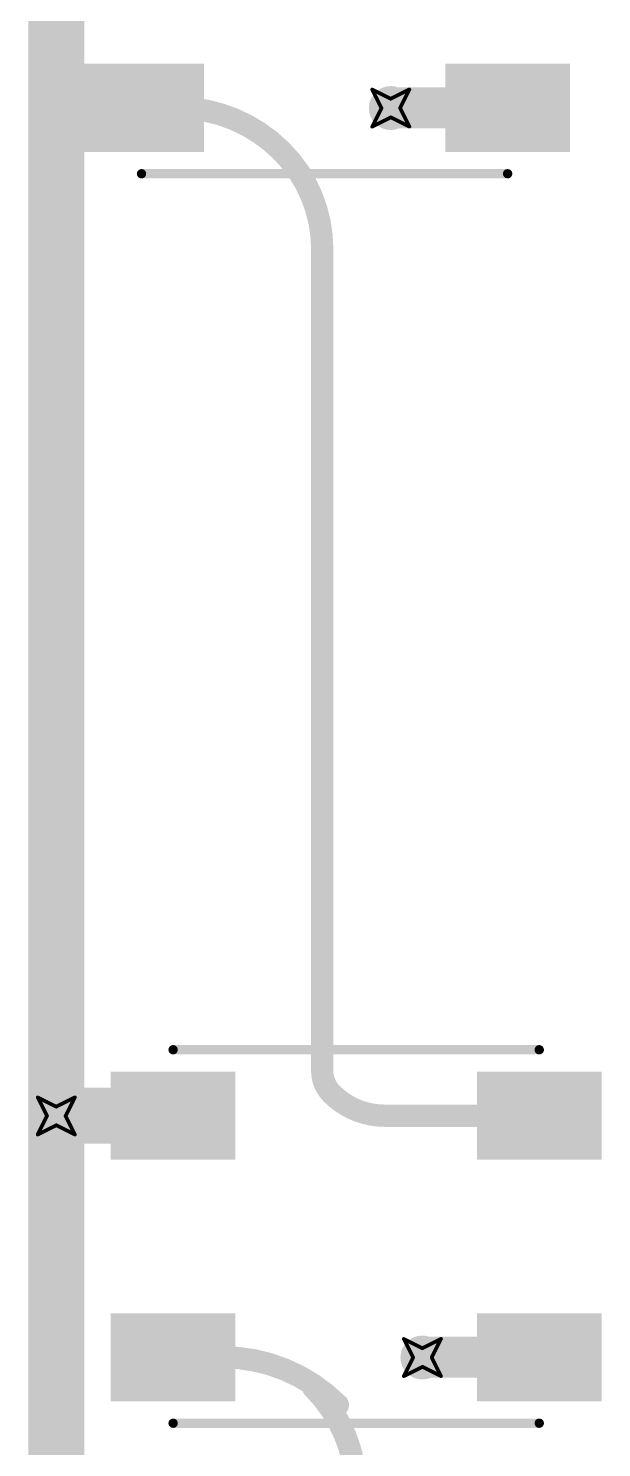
# Model space of a CAD drawing. Header units: inches. Extents: x -11 to 1110, y -7 to 455.
# Drawn here: x 361.31 to 369.14, y 218.25 to 237.64 of the extents above; entities that cross this region are included whole.
import ezdxf

# ---------------------------------------------------------------- set-up
doc = ezdxf.new("R2010")
doc.units = ezdxf.units.IN
for name, color, linetype in [('Bottom Layer', 5, 'Continuous'), ('Drill Drawing', 1, 'Continuous'), ('Top Layer', 1, 'Continuous'), ('Top Overlay', 2, 'Continuous'), ('Top Paste', 8, 'Continuous'), ('Top Solder', 216, 'Continuous'), ('Via Holes', 16, 'Continuous')]:
    doc.layers.add(name, color=color, linetype=linetype)

# ---------------------------------------------------------------- blocks, each defined once
blk = doc.blocks.new('WS2812B_B_W_138')
at = {"layer": 'Top Layer'}
for points in [[(-3.24999985, 2.15000078), (-1.75000031, 2.15000078), (-1.75000031, 1.15000278), (-3.24999985, 1.15000278)], [(3.24999985, 1.15000278), (1.75000031, 1.15000278), (1.75000031, 2.15000078), (3.24999985, 2.15000078)], [(-3.24999985, -1.15000024), (-1.75000031, -1.15000024), (-1.75000031, -2.14999824), (-3.24999985, -2.14999824)], [(1.75000031, -1.15000024), (3.24999985, -1.15000024), (3.24999985, -2.14999824), (1.75000031, -2.14999824)]]:
    blk.add_hatch(color=1, dxfattribs=at).paths.add_polyline_path(points)
at = {"layer": 'Top Paste'}
for points in [[(-3.24999985, 2.15000078), (-1.75000031, 2.15000078), (-1.75000031, 1.15000278), (-3.24999985, 1.15000278)], [(3.24999985, 1.15000278), (1.75000031, 1.15000278), (1.75000031, 2.15000078), (3.24999985, 2.15000078)], [(-3.24999985, -1.15000024), (-1.75000031, -1.15000024), (-1.75000031, -2.14999824), (-3.24999985, -2.14999824)], [(1.75000031, -1.15000024), (3.24999985, -1.15000024), (3.24999985, -2.14999824), (1.75000031, -2.14999824)]]:
    blk.add_hatch(color=8, dxfattribs=at).paths.add_polyline_path(points)
at = {"layer": 'Top Solder'}
for points in [[(-3.35159985, 2.25160078), (-1.64840031, 2.25160078), (-1.64840031, 1.04840278), (-3.35159985, 1.04840278)], [(3.35159985, 1.04840278), (1.64840031, 1.04840278), (1.64840031, 2.25160078), (3.35159985, 2.25160078)], [(-3.35159985, -1.04840024), (-1.64840031, -1.04840024), (-1.64840031, -2.25159824), (-3.35159985, -2.25159824)], [(1.64840031, -1.04840024), (3.35159985, -1.04840024), (3.35159985, -2.25159824), (1.64840031, -2.25159824)]]:
    blk.add_hatch(color=216, dxfattribs=at).paths.add_polyline_path(points)
at = {"layer": 'Top Overlay'}
for points in [[(-2.50000008, 2.55080008, 0.127, 0.127, 0), (2.50000008, 2.55080008, 0.127, 0.127, 0)], [(-3.556, 1.8034, 0.254, 0.254, 0), (-3.429, 1.6764, 0.254, 0.254, 0)], [(-3.556, 1.5494, 0.254, 0.254, 0), (-3.556, 1.8034, 0.254, 0.254, 0)], [(-3.556, 1.5494, 0.254, 0.254, 0), (-3.429, 1.6764, 0.254, 0.254, 0)], [(-2.50000008, -2.55079754, 0.127, 0.127, 0), (2.50000008, -2.55079754, 0.127, 0.127, 0)]]:
    blk.add_lwpolyline(points, format="xyseb", dxfattribs=at)
for points in [[(-2.53175008, 2.55080008, 0.0635, 0.0635, 1), (-2.46825008, 2.55080008, 0.0635, 0.0635, 1)], [(2.46825008, 2.55080008, 0.0635, 0.0635, 1), (2.53175008, 2.55080008, 0.0635, 0.0635, 1)], [(-3.619499999999999, 1.8034, 0.127, 0.127, 1), (-3.4925, 1.8034, 0.127, 0.127, 1)], [(-3.619499999999999, 1.8034, 0.127, 0.127, 1), (-3.4925, 1.8034, 0.127, 0.127, 1)], [(-3.4925, 1.6764, 0.127, 0.127, 1), (-3.3655, 1.6764, 0.127, 0.127, 1)], [(-3.4925, 1.6764, 0.127, 0.127, 1), (-3.3655, 1.6764, 0.127, 0.127, 1)], [(-3.619499999999999, 1.5494, 0.127, 0.127, 1), (-3.4925, 1.5494, 0.127, 0.127, 1)], [(-3.619499999999999, 1.5494, 0.127, 0.127, 1), (-3.4925, 1.5494, 0.127, 0.127, 1)], [(-2.53175008, -2.55079754, 0.0635, 0.0635, 1), (-2.46825008, -2.55079754, 0.0635, 0.0635, 1)], [(2.46825008, -2.55079754, 0.0635, 0.0635, 1), (2.53175008, -2.55079754, 0.0635, 0.0635, 1)]]:
    blk.add_lwpolyline(points, format="xyseb", close=True, dxfattribs=at)
blk = doc.blocks.new('WS2812B_B_W_147')
at = {"layer": 'Top Layer'}
for points in [[(-3.24999985, 2.15000078), (-1.75000031, 2.15000078), (-1.75000031, 1.15000278), (-3.24999985, 1.15000278)], [(3.24999985, 1.15000278), (1.75000031, 1.15000278), (1.75000031, 2.15000078), (3.24999985, 2.15000078)], [(-3.24999985, -1.15000024), (-1.75000031, -1.15000024), (-1.75000031, -2.14999824), (-3.24999985, -2.14999824)], [(1.75000031, -1.15000024), (3.24999985, -1.15000024), (3.24999985, -2.14999824), (1.75000031, -2.14999824)]]:
    blk.add_hatch(color=1, dxfattribs=at).paths.add_polyline_path(points)
at = {"layer": 'Top Paste'}
for points in [[(-3.24999985, 2.15000078), (-1.75000031, 2.15000078), (-1.75000031, 1.15000278), (-3.24999985, 1.15000278)], [(3.24999985, 1.15000278), (1.75000031, 1.15000278), (1.75000031, 2.15000078), (3.24999985, 2.15000078)], [(-3.24999985, -1.15000024), (-1.75000031, -1.15000024), (-1.75000031, -2.14999824), (-3.24999985, -2.14999824)], [(1.75000031, -1.15000024), (3.24999985, -1.15000024), (3.24999985, -2.14999824), (1.75000031, -2.14999824)]]:
    blk.add_hatch(color=8, dxfattribs=at).paths.add_polyline_path(points)
at = {"layer": 'Top Solder'}
for points in [[(-3.35159985, 2.25160078), (-1.64840031, 2.25160078), (-1.64840031, 1.04840278), (-3.35159985, 1.04840278)], [(3.35159985, 1.04840278), (1.64840031, 1.04840278), (1.64840031, 2.25160078), (3.35159985, 2.25160078)], [(-3.35159985, -1.04840024), (-1.64840031, -1.04840024), (-1.64840031, -2.25159824), (-3.35159985, -2.25159824)], [(1.64840031, -1.04840024), (3.35159985, -1.04840024), (3.35159985, -2.25159824), (1.64840031, -2.25159824)]]:
    blk.add_hatch(color=216, dxfattribs=at).paths.add_polyline_path(points)
at = {"layer": 'Top Overlay'}
for points in [[(-2.50000008, 2.55080008, 0.127, 0.127, 0), (2.50000008, 2.55080008, 0.127, 0.127, 0)], [(-3.556, 1.8034, 0.254, 0.254, 0), (-3.429, 1.6764, 0.254, 0.254, 0)], [(-3.556, 1.5494, 0.254, 0.254, 0), (-3.556, 1.8034, 0.254, 0.254, 0)], [(-3.556, 1.5494, 0.254, 0.254, 0), (-3.429, 1.6764, 0.254, 0.254, 0)], [(-2.50000008, -2.55079754, 0.127, 0.127, 0), (2.50000008, -2.55079754, 0.127, 0.127, 0)]]:
    blk.add_lwpolyline(points, format="xyseb", dxfattribs=at)
for points in [[(-2.53175008, 2.55080008, 0.0635, 0.0635, 1), (-2.46825008, 2.55080008, 0.0635, 0.0635, 1)], [(2.46825008, 2.55080008, 0.0635, 0.0635, 1), (2.53175008, 2.55080008, 0.0635, 0.0635, 1)], [(-3.619499999999999, 1.8034, 0.127, 0.127, 1), (-3.4925, 1.8034, 0.127, 0.127, 1)], [(-3.619499999999999, 1.8034, 0.127, 0.127, 1), (-3.4925, 1.8034, 0.127, 0.127, 1)], [(-3.4925, 1.6764, 0.127, 0.127, 1), (-3.3655, 1.6764, 0.127, 0.127, 1)], [(-3.4925, 1.6764, 0.127, 0.127, 1), (-3.3655, 1.6764, 0.127, 0.127, 1)], [(-3.619499999999999, 1.5494, 0.127, 0.127, 1), (-3.4925, 1.5494, 0.127, 0.127, 1)], [(-3.619499999999999, 1.5494, 0.127, 0.127, 1), (-3.4925, 1.5494, 0.127, 0.127, 1)], [(-2.53175008, -2.55079754, 0.0635, 0.0635, 1), (-2.46825008, -2.55079754, 0.0635, 0.0635, 1)], [(2.46825008, -2.55079754, 0.0635, 0.0635, 1), (2.53175008, -2.55079754, 0.0635, 0.0635, 1)]]:
    blk.add_lwpolyline(points, format="xyseb", close=True, dxfattribs=at)

msp = doc.modelspace()

# ---------------------------------------------------------------- hatches: boundary and pattern name
at = {"layer": 'Bottom Layer'}
h = msp.add_hatch(color=5, dxfattribs=at)
edge = h.paths.add_edge_path()
edge.add_arc((366.26096928, 236.55440878), 0.2999994, 0, 360)
h = msp.add_hatch(color=5, dxfattribs=at)
edge = h.paths.add_edge_path()
edge.add_arc((361.69276912, 222.7856098), 0.2999994, 0, 360)
h = msp.add_hatch(color=5, dxfattribs=at)
edge = h.paths.add_edge_path()
edge.add_arc((366.69276928, 219.48560878), 0.2999994, 0, 360)
at = {"layer": 'Top Layer'}
h = msp.add_hatch(color=1, dxfattribs=at)
edge = h.paths.add_edge_path()
edge.add_arc((366.26096928, 236.55440878), 0.2999994, 0, 360)
h = msp.add_hatch(color=1, dxfattribs=at)
edge = h.paths.add_edge_path()
edge.add_arc((361.69276912, 222.7856098), 0.2999994, 0, 360)
h = msp.add_hatch(color=1, dxfattribs=at)
edge = h.paths.add_edge_path()
edge.add_arc((366.69276928, 219.48560878), 0.2999994, 0, 360)
at = {"layer": 'Via Holes'}
h = msp.add_hatch(color=7, dxfattribs=at)
edge = h.paths.add_edge_path()
edge.add_arc((366.26096928, 236.55440878), 0.1499997, 0, 360)
h = msp.add_hatch(color=7, dxfattribs=at)
edge = h.paths.add_edge_path()
edge.add_arc((361.69276912, 222.7856098), 0.1499997, 0, 360)
h = msp.add_hatch(color=7, dxfattribs=at)
edge = h.paths.add_edge_path()
edge.add_arc((366.69276928, 219.48560878), 0.1499997, 0, 360)

# ---------------------------------------------------------------- linework, layer by layer
at = {"layer": 'Bottom Layer'}
for points in [[(361.69276912, 222.7856098, 0.7619999999999999, 0.7619999999999999, 0), (361.69276912, 238.81195316, 0.7619999999999999, 0.7619999999999999, 0)], [(361.69276912, 206.11180774, 0.7619999999999999, 0.7619999999999999, 0), (361.69276912, 222.7856098, 0.7619999999999999, 0.7619999999999999, 0)]]:
    msp.add_lwpolyline(points, format="xyseb", dxfattribs=at)
msp.add_lwpolyline([(361.50226912, 222.7856098, 0.3809999999999999, 0.3809999999999999, 1), (361.88326912, 222.7856098, 0.3809999999999999, 0.3809999999999999, 1)], format="xyseb", close=True, dxfattribs=at)
msp.add_lwpolyline([(361.50226912, 222.7856098, 0.3809999999999999, 0.3809999999999999, 1), (361.88326912, 222.7856098, 0.3809999999999999, 0.3809999999999999, 1)], format="xyseb", close=True, dxfattribs=at)
at = {"layer": 'Drill Drawing'}
for points in [[(366.00696928, 236.80840878, 0.0508, 0.0508, 0), (366.26096928, 236.68140878, 0.0508, 0.0508, 0)], [(366.00696928, 236.80840878, 0.0508, 0.0508, 0), (366.13396928, 236.55440878, 0.0508, 0.0508, 0)], [(366.26096928, 236.68140878, 0.0508, 0.0508, 0), (366.5149692799999, 236.80840878, 0.0508, 0.0508, 0)], [(366.38796928, 236.55440878, 0.0508, 0.0508, 0), (366.5149692799999, 236.80840878, 0.0508, 0.0508, 0)], [(366.00696928, 236.30040878, 0.0508, 0.0508, 0), (366.13396928, 236.55440878, 0.0508, 0.0508, 0)], [(366.38796928, 236.55440878, 0.0508, 0.0508, 0), (366.5149692799999, 236.30040878, 0.0508, 0.0508, 0)], [(366.00696928, 236.30040878, 0.0508, 0.0508, 0), (366.26096928, 236.42740878, 0.0508, 0.0508, 0)], [(366.26096928, 236.42740878, 0.0508, 0.0508, 0), (366.5149692799999, 236.30040878, 0.0508, 0.0508, 0)], [(361.43876912, 223.0396098, 0.0508, 0.0508, 0), (361.69276912, 222.9126098, 0.0508, 0.0508, 0)], [(361.43876912, 223.0396098, 0.0508, 0.0508, 0), (361.56576912, 222.7856098, 0.0508, 0.0508, 0)], [(361.69276912, 222.9126098, 0.0508, 0.0508, 0), (361.94676912, 223.0396098, 0.0508, 0.0508, 0)], [(361.81976912, 222.7856098, 0.0508, 0.0508, 0), (361.94676912, 223.0396098, 0.0508, 0.0508, 0)], [(361.43876912, 222.5316098, 0.0508, 0.0508, 0), (361.56576912, 222.7856098, 0.0508, 0.0508, 0)], [(361.81976912, 222.7856098, 0.0508, 0.0508, 0), (361.94676912, 222.5316098, 0.0508, 0.0508, 0)], [(361.43876912, 222.5316098, 0.0508, 0.0508, 0), (361.69276912, 222.6586098, 0.0508, 0.0508, 0)], [(361.69276912, 222.6586098, 0.0508, 0.0508, 0), (361.94676912, 222.5316098, 0.0508, 0.0508, 0)], [(366.43876928, 219.73960878, 0.0508, 0.0508, 0), (366.69276928, 219.61260878, 0.0508, 0.0508, 0)], [(366.43876928, 219.73960878, 0.0508, 0.0508, 0), (366.56576928, 219.48560878, 0.0508, 0.0508, 0)], [(366.69276928, 219.61260878, 0.0508, 0.0508, 0), (366.94676928, 219.73960878, 0.0508, 0.0508, 0)], [(366.81976928, 219.48560878, 0.0508, 0.0508, 0), (366.94676928, 219.73960878, 0.0508, 0.0508, 0)], [(366.43876928, 219.23160878, 0.0508, 0.0508, 0), (366.56576928, 219.48560878, 0.0508, 0.0508, 0)], [(366.81976928, 219.48560878, 0.0508, 0.0508, 0), (366.94676928, 219.23160878, 0.0508, 0.0508, 0)], [(366.43876928, 219.23160878, 0.0508, 0.0508, 0), (366.69276928, 219.35860878, 0.0508, 0.0508, 0)], [(366.69276928, 219.35860878, 0.0508, 0.0508, 0), (366.94676928, 219.23160878, 0.0508, 0.0508, 0)]]:
    msp.add_lwpolyline(points, format="xyseb", dxfattribs=at)
for points in [[(365.99426928, 236.80840878, 0.0254, 0.0254, 1), (366.01966928, 236.80840878, 0.0254, 0.0254, 1)], [(365.99426928, 236.80840878, 0.0254, 0.0254, 1), (366.01966928, 236.80840878, 0.0254, 0.0254, 1)], [(366.50226928, 236.80840878, 0.0254, 0.0254, 1), (366.52766928, 236.80840878, 0.0254, 0.0254, 1)], [(366.50226928, 236.80840878, 0.0254, 0.0254, 1), (366.52766928, 236.80840878, 0.0254, 0.0254, 1)], [(366.12126928, 236.55440878, 0.0254, 0.0254, 1), (366.14666928, 236.55440878, 0.0254, 0.0254, 1)], [(366.12126928, 236.55440878, 0.0254, 0.0254, 1), (366.14666928, 236.55440878, 0.0254, 0.0254, 1)], [(366.24826928, 236.68140878, 0.0254, 0.0254, 1), (366.27366928, 236.68140878, 0.0254, 0.0254, 1)], [(366.24826928, 236.68140878, 0.0254, 0.0254, 1), (366.27366928, 236.68140878, 0.0254, 0.0254, 1)], [(366.37526928, 236.55440878, 0.0254, 0.0254, 1), (366.40066928, 236.55440878, 0.0254, 0.0254, 1)], [(366.37526928, 236.55440878, 0.0254, 0.0254, 1), (366.40066928, 236.55440878, 0.0254, 0.0254, 1)], [(366.24826928, 236.42740878, 0.0254, 0.0254, 1), (366.27366928, 236.42740878, 0.0254, 0.0254, 1)], [(366.24826928, 236.42740878, 0.0254, 0.0254, 1), (366.27366928, 236.42740878, 0.0254, 0.0254, 1)], [(365.99426928, 236.30040878, 0.0254, 0.0254, 1), (366.01966928, 236.30040878, 0.0254, 0.0254, 1)], [(365.99426928, 236.30040878, 0.0254, 0.0254, 1), (366.01966928, 236.30040878, 0.0254, 0.0254, 1)], [(366.50226928, 236.30040878, 0.0254, 0.0254, 1), (366.52766928, 236.30040878, 0.0254, 0.0254, 1)], [(366.50226928, 236.30040878, 0.0254, 0.0254, 1), (366.52766928, 236.30040878, 0.0254, 0.0254, 1)], [(361.42606912, 223.0396098, 0.0254, 0.0254, 1), (361.45146912, 223.0396098, 0.0254, 0.0254, 1)], [(361.42606912, 223.0396098, 0.0254, 0.0254, 1), (361.45146912, 223.0396098, 0.0254, 0.0254, 1)], [(361.9340691199999, 223.0396098, 0.0254, 0.0254, 1), (361.9594691199999, 223.0396098, 0.0254, 0.0254, 1)], [(361.9340691199999, 223.0396098, 0.0254, 0.0254, 1), (361.9594691199999, 223.0396098, 0.0254, 0.0254, 1)], [(361.55306912, 222.7856098, 0.0254, 0.0254, 1), (361.57846912, 222.7856098, 0.0254, 0.0254, 1)], [(361.55306912, 222.7856098, 0.0254, 0.0254, 1), (361.57846912, 222.7856098, 0.0254, 0.0254, 1)], [(361.68006912, 222.9126098, 0.0254, 0.0254, 1), (361.70546912, 222.9126098, 0.0254, 0.0254, 1)], [(361.68006912, 222.9126098, 0.0254, 0.0254, 1), (361.70546912, 222.9126098, 0.0254, 0.0254, 1)], [(361.80706912, 222.7856098, 0.0254, 0.0254, 1), (361.83246912, 222.7856098, 0.0254, 0.0254, 1)], [(361.80706912, 222.7856098, 0.0254, 0.0254, 1), (361.83246912, 222.7856098, 0.0254, 0.0254, 1)], [(361.68006912, 222.6586098, 0.0254, 0.0254, 1), (361.70546912, 222.6586098, 0.0254, 0.0254, 1)], [(361.68006912, 222.6586098, 0.0254, 0.0254, 1), (361.70546912, 222.6586098, 0.0254, 0.0254, 1)], [(361.42606912, 222.5316098, 0.0254, 0.0254, 1), (361.45146912, 222.5316098, 0.0254, 0.0254, 1)], [(361.42606912, 222.5316098, 0.0254, 0.0254, 1), (361.45146912, 222.5316098, 0.0254, 0.0254, 1)], [(361.9340691199999, 222.5316098, 0.0254, 0.0254, 1), (361.9594691199999, 222.5316098, 0.0254, 0.0254, 1)], [(361.9340691199999, 222.5316098, 0.0254, 0.0254, 1), (361.9594691199999, 222.5316098, 0.0254, 0.0254, 1)], [(366.42606928, 219.73960878, 0.0254, 0.0254, 1), (366.45146928, 219.73960878, 0.0254, 0.0254, 1)], [(366.42606928, 219.73960878, 0.0254, 0.0254, 1), (366.45146928, 219.73960878, 0.0254, 0.0254, 1)], [(366.93406928, 219.73960878, 0.0254, 0.0254, 1), (366.95946928, 219.73960878, 0.0254, 0.0254, 1)], [(366.93406928, 219.73960878, 0.0254, 0.0254, 1), (366.95946928, 219.73960878, 0.0254, 0.0254, 1)], [(366.55306928, 219.48560878, 0.0254, 0.0254, 1), (366.57846928, 219.48560878, 0.0254, 0.0254, 1)], [(366.55306928, 219.48560878, 0.0254, 0.0254, 1), (366.57846928, 219.48560878, 0.0254, 0.0254, 1)], [(366.68006928, 219.61260878, 0.0254, 0.0254, 1), (366.70546928, 219.61260878, 0.0254, 0.0254, 1)], [(366.68006928, 219.61260878, 0.0254, 0.0254, 1), (366.70546928, 219.61260878, 0.0254, 0.0254, 1)], [(366.80706928, 219.48560878, 0.0254, 0.0254, 1), (366.83246928, 219.48560878, 0.0254, 0.0254, 1)], [(366.80706928, 219.48560878, 0.0254, 0.0254, 1), (366.83246928, 219.48560878, 0.0254, 0.0254, 1)], [(366.68006928, 219.35860878, 0.0254, 0.0254, 1), (366.70546928, 219.35860878, 0.0254, 0.0254, 1)], [(366.68006928, 219.35860878, 0.0254, 0.0254, 1), (366.70546928, 219.35860878, 0.0254, 0.0254, 1)], [(366.42606928, 219.23160878, 0.0254, 0.0254, 1), (366.45146928, 219.23160878, 0.0254, 0.0254, 1)], [(366.42606928, 219.23160878, 0.0254, 0.0254, 1), (366.45146928, 219.23160878, 0.0254, 0.0254, 1)], [(366.93406928, 219.23160878, 0.0254, 0.0254, 1), (366.95946928, 219.23160878, 0.0254, 0.0254, 1)], [(366.93406928, 219.23160878, 0.0254, 0.0254, 1), (366.95946928, 219.23160878, 0.0254, 0.0254, 1)]]:
    msp.add_lwpolyline(points, format="xyseb", close=True, dxfattribs=at)
at = {"layer": 'Top Layer'}
for points in [[(366.26096928, 236.55779968, 0.5588, 0.5588, 0), (367.85659982, 236.55779968, 0.5588, 0.5588, 0)], [(362.85659966, 236.55779968, 0.3048, 0.3048, 0), (363.34067032, 236.55779968, 0.3048, 0.3048, 0)], [(363.34067032, 236.55779968, 0.3048, 0.3048, -0.198912367379658), (364.7694, 235.966, 0.3048, 0.3048, 0)], [(364.7694, 235.966, 0.3048, 0.3048, -0.198912367379658), (365.32434682, 234.6262389, 0.3048, 0.3048, 0)], [(365.32434682, 223.40410742, 0.3048, 0.3048, 0), (365.32434682, 234.6262389, 0.3048, 0.3048, 0)], [(365.4552, 223.0882, 0.3048, 0.3048, -0.198912367379658), (365.32434682, 223.40410742, 0.3048, 0.3048, 0)], [(361.69276912, 222.7890007, 0.7619999999999999, 0.7619999999999999, 0), (363.28839966, 222.7890007, 0.7619999999999999, 0.7619999999999999, 0)], [(366.17753028, 222.7890007, 0.3048, 0.3048, -0.198912367379658), (365.4552, 223.0882, 0.3048, 0.3048, 0)], [(366.17753028, 222.7890007, 0.3048, 0.3048, 0), (368.2883998199999, 222.7890007, 0.3048, 0.3048, 0)], [(366.69276928, 219.48899968, 0.5588, 0.5588, 0), (368.2883998199999, 219.48899968, 0.5588, 0.5588, 0)], [(363.28839966, 219.48899968, 0.3048, 0.3048, 0), (363.9660869, 219.48899968, 0.3048, 0.3048, 0)], [(363.9660869, 219.48899968, 0.3048, 0.3048, -0.198912367379658), (365.5392105, 218.83739062, 0.3048, 0.3048, 0)], [(365.2012, 219.075, 0.3048, 0.3048, -0.198912367379658), (365.78839974, 217.6573752, 0.3048, 0.3048, 0)]]:
    msp.add_lwpolyline(points, format="xyseb", dxfattribs=at)
for points in [[(366.12126928, 236.55779968, 0.2794, 0.2794, 1), (366.40066928, 236.55779968, 0.2794, 0.2794, 1)], [(367.71689982, 236.55779968, 0.2794, 0.2794, 1), (367.9962998199999, 236.55779968, 0.2794, 0.2794, 1)], [(362.78039966, 236.55779968, 0.1524, 0.1524, 1), (362.9327996599999, 236.55779968, 0.1524, 0.1524, 1)], [(363.26447032, 236.55779968, 0.1524, 0.1524, 1), (363.41687032, 236.55779968, 0.1524, 0.1524, 1)], [(363.26447032, 236.55779968, 0.1524, 0.1524, 1), (363.41687032, 236.55779968, 0.1524, 0.1524, 1)], [(364.6932, 235.966, 0.1524, 0.1524, 1), (364.8456, 235.966, 0.1524, 0.1524, 1)], [(364.6932, 235.966, 0.1524, 0.1524, 1), (364.8456, 235.966, 0.1524, 0.1524, 1)], [(365.24814682, 234.6262389, 0.1524, 0.1524, 1), (365.40054682, 234.6262389, 0.1524, 0.1524, 1)], [(365.24814682, 234.6262389, 0.1524, 0.1524, 1), (365.40054682, 234.6262389, 0.1524, 0.1524, 1)], [(365.24814682, 223.40410742, 0.1524, 0.1524, 1), (365.40054682, 223.40410742, 0.1524, 0.1524, 1)], [(365.24814682, 223.40410742, 0.1524, 0.1524, 1), (365.40054682, 223.40410742, 0.1524, 0.1524, 1)], [(361.50226912, 222.7890007, 0.3809999999999999, 0.3809999999999999, 1), (361.88326912, 222.7890007, 0.3809999999999999, 0.3809999999999999, 1)], [(363.09789966, 222.7890007, 0.3809999999999999, 0.3809999999999999, 1), (363.47889966, 222.7890007, 0.3809999999999999, 0.3809999999999999, 1)], [(365.379, 223.0882, 0.1524, 0.1524, 1), (365.5314, 223.0882, 0.1524, 0.1524, 1)], [(365.379, 223.0882, 0.1524, 0.1524, 1), (365.5314, 223.0882, 0.1524, 0.1524, 1)], [(366.10133028, 222.7890007, 0.1524, 0.1524, 1), (366.25373028, 222.7890007, 0.1524, 0.1524, 1)], [(366.10133028, 222.7890007, 0.1524, 0.1524, 1), (366.25373028, 222.7890007, 0.1524, 0.1524, 1)], [(368.21219982, 222.7890007, 0.1524, 0.1524, 1), (368.36459982, 222.7890007, 0.1524, 0.1524, 1)], [(366.55306928, 219.48899968, 0.2794, 0.2794, 1), (366.83246928, 219.48899968, 0.2794, 0.2794, 1)], [(368.14869982, 219.48899968, 0.2794, 0.2794, 1), (368.42809982, 219.48899968, 0.2794, 0.2794, 1)], [(363.21219966, 219.48899968, 0.1524, 0.1524, 1), (363.36459966, 219.48899968, 0.1524, 0.1524, 1)], [(363.8898869, 219.48899968, 0.1524, 0.1524, 1), (364.0422869, 219.48899968, 0.1524, 0.1524, 1)], [(363.8898869, 219.48899968, 0.1524, 0.1524, 1), (364.0422869, 219.48899968, 0.1524, 0.1524, 1)], [(365.125, 219.075, 0.1524, 0.1524, 1), (365.2774, 219.075, 0.1524, 0.1524, 1)], [(365.4630105, 218.83739062, 0.1524, 0.1524, 1), (365.6154105, 218.83739062, 0.1524, 0.1524, 1)]]:
    msp.add_lwpolyline(points, format="xyseb", close=True, dxfattribs=at)

# ---------------------------------------------------------------- block references
for name, p in [('WS2812B_B_W_147', (365.35659974, 238.20779892)), ('WS2812B_B_W_138', (365.78839974, 221.13899892))]:
    msp.add_blockref(name, p)

doc.saveas('drawing.dxf')
